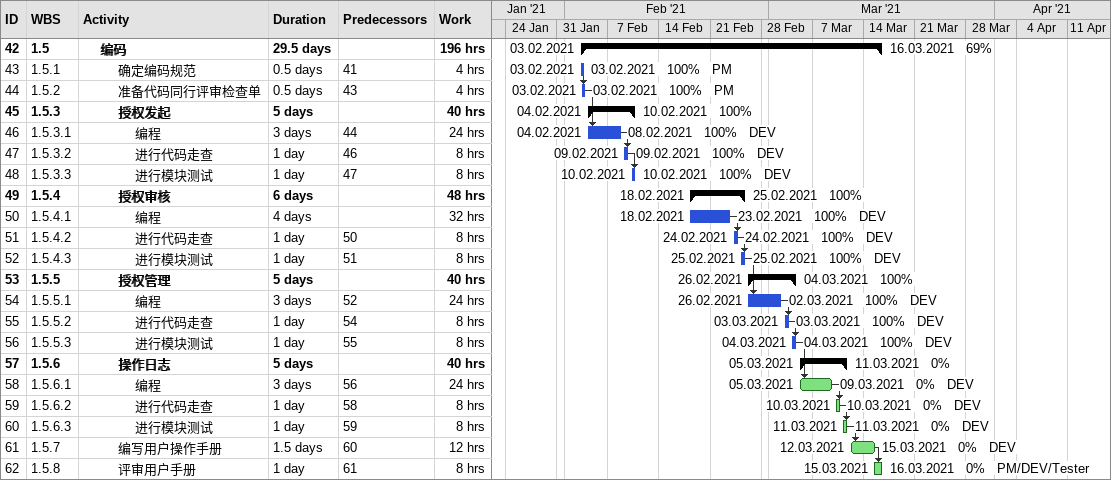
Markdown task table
| ID | WBS | Task | Duration | Start | Finish | Predecessors | Resources | % complete | Work (h) |
|---|---|---|---|---|---|---|---|---|---|
| 42 | 1.5 | **编码** | 29.5d | 2021-02-03 | 2021-03-16 |  |  | 69 | 196 |
| 43 | 1.5.1 | 确定编码规范 | 0.5d | 2021-02-03 | 2021-02-03 | 41 | PM | 100 | 4 |
| 44 | 1.5.2 | 准备代码同行评审检查单 | 0.5d | 2021-02-03 | 2021-02-03 | 43 | PM | 100 | 4 |
| 45 | 1.5.3 | **授权发起** | 5d | 2021-02-04 | 2021-02-10 |  |  | 100 | 40 |
| 46 | 1.5.3.1 | 编程 | 3d | 2021-02-04 | 2021-02-08 | 44 | DEV | 100 | 24 |
| 47 | 1.5.3.2 | 进行代码走查 | 1d | 2021-02-09 | 2021-02-09 | 46 | DEV | 100 | 8 |
| 48 | 1.5.3.3 | 进行模块测试 | 1d | 2021-02-10 | 2021-02-10 | 47 | DEV | 100 | 8 |
| 49 | 1.5.4 | **授权审核** | 6d | 2021-02-18 | 2021-02-25 |  |  | 100 | 48 |
| 50 | 1.5.4.1 | 编程 | 4d | 2021-02-18 | 2021-02-23 |  | DEV | 100 | 32 |
| 51 | 1.5.4.2 | 进行代码走查 | 1d | 2021-02-24 | 2021-02-24 | 50 | DEV | 100 | 8 |
| 52 | 1.5.4.3 | 进行模块测试 | 1d | 2021-02-25 | 2021-02-25 | 51 | DEV | 100 | 8 |
| 53 | 1.5.5 | **授权管理** | 5d | 2021-02-26 | 2021-03-04 |  |  | 100 | 40 |
| 54 | 1.5.5.1 | 编程 | 3d | 2021-02-26 | 2021-03-02 | 52 | DEV | 100 | 24 |
| 55 | 1.5.5.2 | 进行代码走查 | 1d | 2021-03-03 | 2021-03-03 | 54 | DEV | 100 | 8 |
| 56 | 1.5.5.3 | 进行模块测试 | 1d | 2021-03-04 | 2021-03-04 | 55 | DEV | 100 | 8 |
| 57 | 1.5.6 | **操作日志** | 5d | 2021-03-05 | 2021-03-11 |  |  | 0 | 40 |
| 58 | 1.5.6.1 | 编程 | 3d | 2021-03-05 | 2021-03-09 | 56 | DEV | 0 | 24 |
| 59 | 1.5.6.2 | 进行代码走查 | 1d | 2021-03-10 | 2021-03-10 | 58 | DEV | 0 | 8 |
| 60 | 1.5.6.3 | 进行模块测试 | 1d | 2021-03-11 | 2021-03-11 | 59 | DEV | 0 | 8 |
| 61 | 1.5.7 | 编写用户操作手册 | 1.5d | 2021-03-12 | 2021-03-15 | 60 | DEV | 0 | 12 |
| 62 | 1.5.8 | 评审用户手册 | 1d | 2021-03-15 | 2021-03-16 | 61 | PM/DEV/Tester | 0 | 8 |
